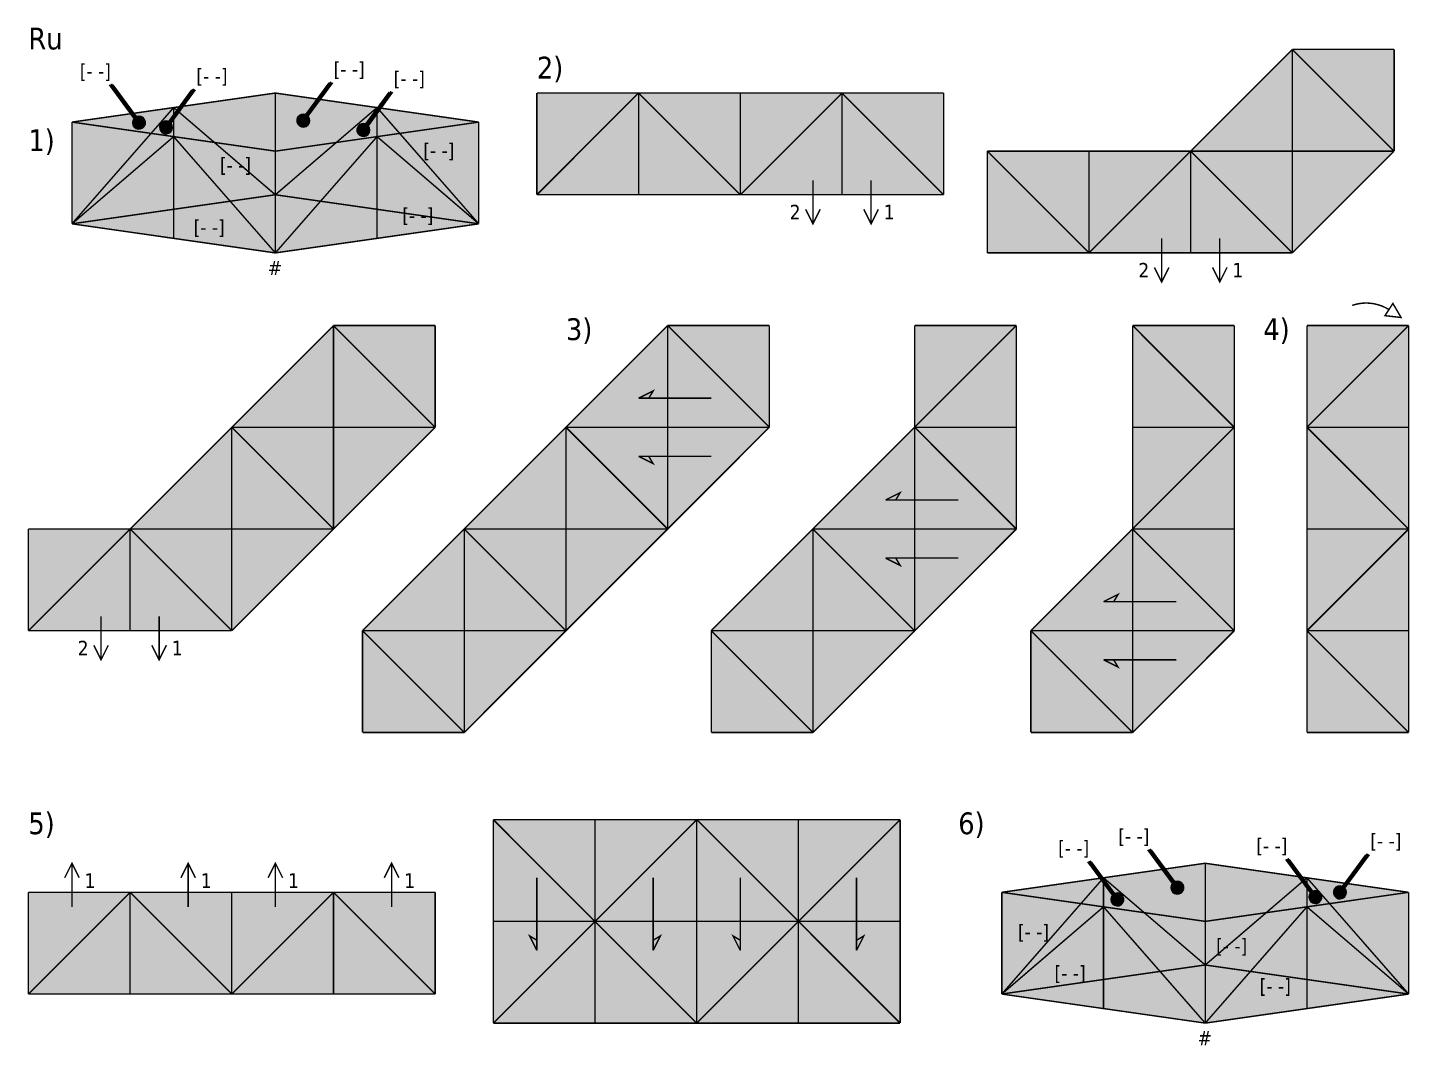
# Model space of a CAD drawing. Header units: inches. Extents: x -12.5 to 77.3, y -38.9 to 8.1.
# Drawn here: x 67.8 to 77.3, y -11.25 to -4.25 of the extents above; entities that cross this region are included whole.
import ezdxf

# ---------------------------------------------------------------- set-up
doc = ezdxf.new("R2010")
doc.units = ezdxf.units.IN
doc.header["$LTSCALE"] = 0.2
doc.header["$MEASUREMENT"] = 0
for name, pattern in [('crease . . . . .', [0.4, 0.2, -0.2]), ('mountain __ . . __ . .', [1.25, 0.5, -0.25, 0, -0.25, 0, -0.25]), ('valley __ __ __', [0.75, 0.5, -0.25])]:
    doc.linetypes.add(name, pattern=pattern)
for name, color, linetype in [('arrow-back', 250, 'Continuous'), ('callout', 254, 'Continuous'), ('edge', 7, 'Continuous'), ('face-1', 151, 'Continuous'), ('face-2', 91, 'Continuous'), ('face-3', 11, 'Continuous'), ('hinge', 250, 'crease . . . . .'), ('mountain', 12, 'mountain __ . . __ . .'), ('valley', 143, 'valley __ __ __'), ('z-labels', 94, 'Continuous'), ('z-pats', 251, 'Continuous')]:
    doc.layers.add(name, color=color, linetype=linetype)
doc.styles.add('labels', font='')
doc.styles.get('labels').set_extended_font_data('Tahoma')

msp = doc.modelspace()

# ---------------------------------------------------------------- linework, layer by layer
for p, q in [((68.527163, -4.87416), (68.3583, -4.64432)), ((68.54328, -4.862319), (68.383118, -4.64432)), ((69.7099, -4.848073), (69.870062, -4.630074)), ((69.726018, -4.859915), (69.89488, -4.630074)), ((68.765707, -4.895448), (68.925869, -4.67745)), ((68.781825, -4.90729), (68.950687, -4.67745)), ((70.123854, -4.91288), (70.284016, -4.694881)), ((70.139972, -4.924721), (70.308834, -4.694881)), ((75.674856, -10.138398), (75.505994, -9.908558)), ((75.690974, -10.126557), (75.530812, -9.908558)), ((76.624516, -10.203332), (76.455653, -9.973492)), ((76.640633, -10.191491), (76.480471, -9.973492)), ((76.844839, -10.159024), (77.005001, -9.941025)), ((76.860956, -10.170865), (77.029819, -9.941025)), ((75.260902, -10.219566), (75.09204, -9.989725)), ((75.27702, -10.207724), (75.116858, -9.989725))]:
    msp.add_line(p, q)
at = {"const_width": 0.01}
for points in [[(73.2, -5.3), (73.2, -5.6)], [(73.6, -5.3), (73.6, -5.6)], [(73.15, -5.5), (73.15, -5.5), (73.2, -5.6), (73.25, -5.5)], [(73.55, -5.5), (73.55, -5.5), (73.6, -5.6), (73.65, -5.5)], [(75.6, -5.7), (75.6, -6)], [(76, -5.7), (76, -6)], [(75.55, -5.9), (75.55, -5.9), (75.6, -6), (75.65, -5.9)], [(75.95, -5.9), (75.95, -5.9), (76, -6), (76.05, -5.9)], [(68.3, -8.3), (68.3, -8.6)], [(68.7, -8.3), (68.7, -8.6)], [(68.25, -8.5), (68.25, -8.5), (68.3, -8.6), (68.35, -8.5)], [(68.65, -8.5), (68.65, -8.5), (68.7, -8.6), (68.75, -8.5)], [(68.15, -10.1), (68.15, -10.1), (68.1, -10), (68.05, -10.1)], [(68.1, -10.3), (68.1, -10)], [(68.95, -10.1), (68.95, -10.1), (68.9, -10), (68.85, -10.1)], [(68.9, -10.3), (68.9, -10)], [(69.55, -10.1), (69.55, -10.1), (69.5, -10), (69.45, -10.1)], [(69.5, -10.3), (69.5, -10)], [(70.35, -10.1), (70.35, -10.1), (70.3, -10), (70.25, -10.1)], [(70.3, -10.3), (70.3, -10)]]:
    msp.add_lwpolyline(points, dxfattribs=at)
msp.add_lwpolyline([(76.911664, -6.161141, -0.226312), (77.164368, -6.189976, 0.290796)], format="xyb", dxfattribs=at)
msp.add_lwpolyline([(77.137006, -6.231826), (77.248067, -6.244699), (77.191729, -6.148127)], close=True, dxfattribs=at)
for centre, start, end in [((69.691981, -4.889352), 66.535091, 40.855914), ((68.561199, -4.903598), 139.144086, 113.464909), ((68.747789, -4.936727), 66.535091, 40.855914), ((70.105935, -4.954159), 66.535091, 40.855914), ((75.708892, -10.167835), 139.144086, 113.464909), ((76.82692, -10.200302), 66.535091, 40.855914), ((75.294938, -10.249003), 139.144086, 113.464909), ((76.658552, -10.232769), 139.144086, 113.464909)]:
    msp.add_arc(centre, 0.045, start, end)
at = {"layer": 'arrow-back', "const_width": 0.01}
for points in [[(72.07, -6.8), (72.1, -6.75), (72, -6.8)], [(72.5, -6.8), (72, -6.8)], [(72.5, -7.2), (72, -7.2)], [(72.07, -7.2), (72.1, -7.25), (72, -7.2)], [(73.77, -7.5), (73.8, -7.45), (73.7, -7.5)], [(74.2, -7.5), (73.7, -7.5)], [(74.2, -7.9), (73.7, -7.9)], [(73.77, -7.9), (73.8, -7.95), (73.7, -7.9)], [(75.27, -8.2), (75.3, -8.15), (75.2, -8.2)], [(75.7, -8.2), (75.2, -8.2)], [(75.7, -8.6), (75.2, -8.6)], [(75.27, -8.6), (75.3, -8.65), (75.2, -8.6)], [(71.3, -10.1), (71.3, -10.6)], [(72.1, -10.1), (72.1, -10.6)], [(72.7, -10.1), (72.7, -10.6)], [(73.5, -10.1), (73.5, -10.6)], [(71.3, -10.53), (71.25, -10.5), (71.3, -10.6)], [(72.1, -10.53), (72.15, -10.5), (72.1, -10.6)], [(72.7, -10.53), (72.65, -10.5), (72.7, -10.6)], [(73.5, -10.53), (73.55, -10.5), (73.5, -10.6)]]:
    msp.add_lwpolyline(points, dxfattribs=at)
at = {"layer": 'callout', "const_width": 0.02}
for points in [[(68.367468, -4.639909), (68.561199, -4.903598)], [(69.885712, -4.625663), (69.691981, -4.889352)], [(68.941519, -4.673038), (68.747789, -4.936727)], [(70.299666, -4.690469), (70.105935, -4.954159)], [(75.101208, -9.985314), (75.294938, -10.249003)], [(75.515162, -9.904146), (75.708892, -10.167835)], [(76.464821, -9.96908), (76.658552, -10.232769)], [(77.020651, -9.936613), (76.82692, -10.200302)]]:
    msp.add_lwpolyline(points, dxfattribs=at)
at = {"layer": 'callout', "const_width": 0.04471}
for points in [[(69.691981, -4.866997, 1), (69.691981, -4.911707, 1)], [(68.561199, -4.881243, -1), (68.561199, -4.925953, -1)], [(68.747789, -4.914372, 1), (68.747789, -4.959082, 1)], [(70.105935, -4.931803, 1), (70.105935, -4.976514, 1)], [(75.708892, -10.14548, -1), (75.708892, -10.19019, -1)], [(76.82692, -10.177947, 1), (76.82692, -10.222657, 1)], [(75.294938, -10.226648, -1), (75.294938, -10.271358, -1)], [(76.658552, -10.210414, -1), (76.658552, -10.255124, -1)]]:
    msp.add_lwpolyline(points, format="xyb", close=True, dxfattribs=at)
at = {"layer": 'edge', "const_width": 0.01}
for points in [[(75.8, -5.1), (76.5, -4.4)], [(76.5, -4.4), (77.2, -4.4)], [(77.2, -4.4), (77.2, -5.1)], [(68.8, -4.8), (69.5, -4.7)], [(69.5, -4.7), (70.2, -4.8)], [(71.3, -5.4), (71.3, -4.7)], [(71.3, -4.7), (72, -4.7)], [(72, -4.7), (72.7, -4.7)], [(72.7, -4.7), (73.4, -4.7)], [(73.4, -4.7), (74.1, -5.4)], [(73.4, -4.7), (74.1, -4.7)], [(74.1, -4.7), (74.1, -5.4)], [(68.1, -4.9), (68.8, -4.8)], [(70.2, -4.8), (70.9, -4.9)], [(68.1, -5.6), (68.1, -4.9)], [(68.1, -4.9), (68.8, -5)], [(70.2, -5), (70.9, -4.9)], [(70.9, -4.9), (70.9, -5.6)], [(68.8, -5), (69.5, -5.1)], [(69.5, -5.1), (70.2, -5)], [(74.4, -5.1), (75.1, -5.1)], [(74.4, -5.1), (74.4, -5.8)], [(75.1, -5.1), (75.8, -5.1)], [(75.8, -5.1), (76.5, -5.8)], [(76.5, -5.8), (77.2, -5.1)], [(68.8, -5.5), (69.5, -5.4)], [(69.5, -5.4), (70.2, -5.5)], [(71.3, -5.4), (72, -5.4)], [(72, -5.4), (72.7, -5.4)], [(72.7, -5.4), (73.4, -5.4)], [(73.4, -5.4), (74.1, -5.4)], [(68.1, -5.6), (68.8, -5.5)], [(70.2, -5.5), (70.9, -5.6)], [(68.1, -5.6), (68.8, -5.7)], [(70.2, -5.7), (70.9, -5.6)], [(68.8, -5.7), (69.5, -5.8)], [(69.5, -5.8), (70.2, -5.7)], [(74.4, -5.8), (75.1, -5.8)], [(75.1, -5.8), (75.8, -5.8)], [(75.8, -5.8), (76.5, -5.8)], [(69.2, -7), (69.9, -6.3)], [(69.9, -6.3), (70.6, -6.3)], [(70.6, -6.3), (70.6, -7)], [(71.5, -7), (72.2, -6.3)], [(72.2, -6.3), (72.9, -6.3)], [(72.9, -6.3), (72.9, -7)], [(74.6, -6.3), (73.9, -6.3)], [(73.9, -6.3), (73.9, -7)], [(74.6, -7), (74.6, -6.3)], [(75.4, -6.3), (76.1, -6.3)], [(75.4, -7), (75.4, -6.3)], [(76.1, -6.3), (76.1, -7)], [(77.3, -6.3), (76.6, -6.3)], [(76.6, -6.3), (76.6, -7)], [(77.3, -7), (77.3, -6.3)], [(69.2, -7), (68.5, -7.7)], [(69.9, -7.7), (70.6, -7)], [(71.5, -7), (70.8, -7.7)], [(72.2, -7.7), (72.9, -7)], [(73.9, -7), (73.2, -7.7)], [(74.6, -7), (74.6, -7.7)], [(75.4, -7), (75.4, -7.7)], [(76.1, -7.7), (76.1, -7)], [(76.6, -7.7), (76.6, -7)], [(77.3, -7), (77.3, -7.7)], [(67.8, -8.4), (67.8, -7.7)], [(67.8, -7.7), (68.5, -7.7)], [(68.5, -7.7), (69.2, -8.4)], [(69.2, -8.4), (69.9, -7.7)], [(70.8, -7.7), (70.1, -8.4)], [(71.5, -8.4), (72.2, -7.7)], [(73.2, -7.7), (72.5, -8.4)], [(73.9, -8.4), (74.6, -7.7)], [(75.4, -7.7), (74.7, -8.4)], [(76.1, -7.7), (76.1, -8.4)], [(76.6, -7.7), (76.6, -8.4)], [(77.3, -7.7), (77.3, -8.4)], [(67.8, -8.4), (68.5, -8.4)], [(68.5, -8.4), (69.2, -8.4)], [(70.1, -8.4), (70.1, -9.1)], [(70.8, -9.1), (71.5, -8.4)], [(72.5, -8.4), (72.5, -9.1)], [(73.2, -9.1), (73.9, -8.4)], [(74.7, -8.4), (74.7, -9.1)], [(75.4, -9.1), (76.1, -8.4)], [(76.6, -8.4), (76.6, -9.1)], [(77.3, -8.4), (77.3, -9.1)], [(70.1, -9.1), (70.8, -9.1)], [(72.5, -9.1), (73.2, -9.1)], [(74.7, -9.1), (75.4, -9.1)], [(76.6, -9.1), (77.3, -9.1)], [(71.7, -9.7), (71, -9.7)], [(71, -10.4), (71, -9.7)], [(72.4, -9.7), (71.7, -9.7)], [(73.1, -9.7), (72.4, -9.7)], [(73.1, -9.7), (73.8, -9.7)], [(73.8, -9.7), (73.8, -10.4)], [(75.2, -10.1), (75.9, -10)], [(75.9, -10), (76.6, -10.1)], [(74.5, -10.2), (75.2, -10.1)], [(76.6, -10.1), (77.3, -10.2)], [(68.5, -10.2), (67.8, -10.2)], [(67.8, -10.2), (67.8, -10.9)], [(69.2, -10.2), (68.5, -10.2)], [(69.2, -10.2), (69.9, -10.2)], [(70.6, -10.2), (69.9, -10.2)], [(70.6, -10.9), (70.6, -10.2)], [(74.5, -10.9), (74.5, -10.2)], [(74.5, -10.2), (75.2, -10.3)], [(76.6, -10.3), (77.3, -10.2)], [(77.3, -10.2), (77.3, -10.9)], [(75.2, -10.3), (75.9, -10.4)], [(75.9, -10.4), (76.6, -10.3)], [(71, -10.4), (71, -11.1)], [(71.7, -10.4), (71, -10.4)], [(72.4, -10.4), (71.7, -10.4)], [(72.4, -10.4), (73.1, -10.4)], [(73.8, -10.4), (73.1, -10.4)], [(73.8, -11.1), (73.8, -10.4)], [(75.2, -10.8), (75.9, -10.7)], [(75.9, -10.7), (76.6, -10.8)], [(74.5, -10.9), (75.2, -10.8)], [(76.6, -10.8), (77.3, -10.9)], [(68.5, -10.9), (67.8, -10.9)], [(69.2, -10.9), (68.5, -10.9)], [(69.9, -10.9), (69.2, -10.9)], [(69.9, -10.9), (70.6, -10.9)], [(74.5, -10.9), (75.2, -11)], [(76.6, -11), (77.3, -10.9)], [(75.2, -11), (75.9, -11.1)], [(75.9, -11.1), (76.6, -11)], [(71.7, -11.1), (71, -11.1)], [(72.4, -11.1), (71.7, -11.1)], [(73.1, -11.1), (72.4, -11.1)], [(73.1, -11.1), (73.8, -11.1)]]:
    msp.add_lwpolyline(points, dxfattribs=at)
at = {"layer": 'face-1'}
for points in [[(76.5, -4.4), (77.2, -5.1), (77.2, -4.4)], [(72, -4.7), (71.3, -4.7), (72, -4.7), (71.3, -5.4)], [(71.3, -5.4), (72, -4.7), (72, -5.4)], [(72.7, -5.4), (72, -5.4), (72, -4.7)], [(72, -4.7), (72.7, -5.4), (72.7, -4.7)], [(73.4, -4.7), (72.7, -4.7), (73.4, -4.7), (72.7, -5.4)], [(72.7, -5.4), (73.4, -4.7), (73.4, -5.4)], [(74.1, -5.4), (73.4, -5.4), (73.4, -4.7)], [(73.4, -4.7), (74.1, -5.4), (74.1, -4.7)], [(68.8, -5), (68.1, -4.9), (68.8, -5), (68.1, -5.6)], [(70.2, -5), (70.9, -5.6), (70.9, -4.9)], [(68.1, -5.6), (68.8, -5), (68.8, -5.7)], [(69.5, -5.8), (68.8, -5.7), (68.8, -5)], [(68.8, -5), (69.5, -5.8), (69.5, -5.1)], [(70.2, -5), (69.5, -5.1), (70.2, -5), (69.5, -5.8)], [(69.5, -5.8), (70.2, -5), (70.2, -5.7)], [(70.9, -5.6), (70.2, -5.7), (70.2, -5)], [(75.1, -5.8), (74.4, -5.8), (75.1, -5.8), (74.4, -5.1)], [(74.4, -5.1), (75.1, -5.8), (75.1, -5.1)], [(75.8, -5.1), (75.1, -5.1), (75.1, -5.8)], [(75.1, -5.8), (75.8, -5.1), (75.8, -5.8)], [(76.5, -5.8), (75.8, -5.8), (76.5, -5.8), (75.8, -5.1)], [(69.9, -6.3), (70.6, -7), (70.6, -6.3)], [(72.2, -6.3), (72.9, -7), (72.9, -6.3)], [(74.6, -6.3), (73.9, -7), (73.9, -6.3)], [(75.4, -6.3), (76.1, -7), (76.1, -6.3)], [(77.3, -6.3), (76.6, -7), (76.6, -6.3)], [(68.5, -7.7), (67.8, -7.7), (68.5, -7.7), (67.8, -8.4)], [(67.8, -8.4), (68.5, -7.7), (68.5, -8.4)], [(69.2, -8.4), (68.5, -8.4), (68.5, -7.7)], [(70.8, -9.1), (70.1, -9.1), (70.8, -9.1), (70.1, -8.4)], [(73.2, -9.1), (72.5, -9.1), (73.2, -9.1), (72.5, -8.4)], [(75.4, -9.1), (74.7, -9.1), (75.4, -9.1), (74.7, -8.4)], [(77.3, -9.1), (76.6, -9.1), (77.3, -9.1), (76.6, -8.4)], [(67.8, -10.9), (67.8, -10.2), (67.8, -10.9), (68.5, -10.2)], [(70.6, -10.9), (69.9, -10.2), (70.6, -10.2)]]:
    msp.add_solid(points, dxfattribs=at)
at = {"layer": 'face-2'}
for points in [[(68.8, -4.8), (69.5, -5.4), (69.5, -4.7)], [(70.2, -4.8), (69.5, -4.7), (70.2, -4.8), (69.5, -5.4)], [(68.8, -4.8), (68.1, -4.9), (68.8, -4.8), (68.1, -5.6)], [(68.1, -5.6), (68.8, -4.8), (68.8, -5.5)], [(69.5, -5.4), (68.8, -5.5), (68.8, -4.8)], [(69.5, -5.4), (70.2, -4.8), (70.2, -5.5)], [(70.9, -5.6), (70.2, -5.5), (70.2, -4.8)], [(70.2, -4.8), (70.9, -5.6), (70.9, -4.9)], [(71, -9.7), (71, -10.4), (71, -9.7), (71.7, -10.4)], [(71.7, -10.4), (71, -9.7), (71.7, -9.7)], [(72.4, -9.7), (71.7, -10.4), (72.4, -10.4)], [(71.7, -10.4), (71.7, -9.7), (72.4, -9.7)], [(73.1, -10.4), (72.4, -9.7), (73.1, -9.7)], [(72.4, -9.7), (72.4, -10.4), (73.1, -10.4)], [(73.8, -9.7), (73.1, -10.4), (73.8, -10.4)], [(73.1, -10.4), (73.8, -9.7), (73.1, -9.7)], [(75.2, -10.3), (74.5, -10.2), (75.2, -10.3), (74.5, -10.9)], [(76.6, -10.3), (77.3, -10.9), (77.3, -10.2)], [(74.5, -10.9), (75.2, -10.3), (75.2, -11)], [(75.9, -11.1), (75.2, -11), (75.2, -10.3)], [(75.2, -10.3), (75.9, -11.1), (75.9, -10.4)], [(76.6, -10.3), (75.9, -10.4), (76.6, -10.3), (75.9, -11.1)], [(75.9, -11.1), (76.6, -10.3), (76.6, -11)], [(77.3, -10.9), (76.6, -11), (76.6, -10.3)], [(71, -11.1), (71, -10.4), (71, -11.1), (71.7, -10.4)], [(71.7, -10.4), (71, -11.1), (71.7, -11.1)], [(72.4, -11.1), (71.7, -10.4), (72.4, -10.4)], [(71.7, -10.4), (71.7, -11.1), (72.4, -11.1)], [(73.1, -10.4), (72.4, -11.1), (73.1, -11.1)], [(72.4, -11.1), (72.4, -10.4), (73.1, -10.4)], [(73.8, -11.1), (73.1, -10.4), (73.8, -10.4)], [(73.1, -10.4), (73.8, -11.1), (73.1, -11.1)]]:
    msp.add_solid(points, dxfattribs=at)
at = {"layer": 'face-3'}
for points in [[(75.8, -5.1), (76.5, -4.4), (76.5, -5.1)], [(77.2, -5.1), (76.5, -5.1), (76.5, -4.4)], [(75.8, -5.1), (76.5, -5.8), (76.5, -5.1)], [(77.2, -5.1), (76.5, -5.1), (76.5, -5.8)], [(69.2, -7), (69.9, -6.3), (69.9, -7)], [(70.6, -7), (69.9, -7), (69.9, -6.3)], [(71.5, -7), (72.2, -6.3), (72.2, -7)], [(72.9, -7), (72.2, -7), (72.2, -6.3)], [(73.9, -7), (74.6, -6.3), (74.6, -7)], [(76.1, -7), (75.4, -6.3), (75.4, -7)], [(76.6, -7), (77.3, -6.3), (77.3, -7)], [(68.5, -7.7), (69.2, -7.7), (69.2, -7)], [(69.2, -7), (69.9, -7.7), (69.9, -7)], [(69.2, -7), (69.2, -7.7), (69.9, -7.7)], [(70.6, -7), (69.9, -7), (69.9, -7.7)], [(70.8, -7.7), (71.5, -7.7), (71.5, -7)], [(71.5, -7), (72.2, -7.7), (72.2, -7)], [(71.5, -7), (71.5, -7.7), (72.2, -7.7)], [(72.9, -7), (72.2, -7), (72.2, -7.7)], [(73.2, -7.7), (73.9, -7.7), (73.9, -7)], [(73.9, -7), (74.6, -7.7), (74.6, -7)], [(73.9, -7), (73.9, -7.7), (74.6, -7.7)], [(76.1, -7), (75.4, -7.7), (75.4, -7)], [(75.4, -7.7), (76.1, -7.7), (76.1, -7)], [(76.6, -7), (77.3, -7.7), (77.3, -7)], [(77.3, -7.7), (76.6, -7.7), (76.6, -7)], [(68.5, -7.7), (69.2, -8.4), (69.2, -7.7)], [(69.9, -7.7), (69.2, -7.7), (69.9, -7.7), (69.2, -8.4)], [(70.1, -8.4), (70.8, -8.4), (70.8, -7.7)], [(70.8, -7.7), (71.5, -8.4), (71.5, -7.7)], [(70.8, -7.7), (70.8, -8.4), (71.5, -8.4)], [(72.2, -7.7), (71.5, -7.7), (72.2, -7.7), (71.5, -8.4)], [(72.5, -8.4), (73.2, -8.4), (73.2, -7.7)], [(73.2, -7.7), (73.9, -8.4), (73.9, -7.7)], [(73.2, -7.7), (73.2, -8.4), (73.9, -8.4)], [(74.6, -7.7), (73.9, -7.7), (74.6, -7.7), (73.9, -8.4)], [(74.7, -8.4), (75.4, -8.4), (75.4, -7.7)], [(75.4, -7.7), (76.1, -8.4), (76.1, -7.7)], [(75.4, -7.7), (75.4, -8.4), (76.1, -8.4)], [(77.3, -7.7), (76.6, -8.4), (76.6, -7.7)], [(76.6, -8.4), (77.3, -8.4), (77.3, -7.7)], [(70.1, -8.4), (70.8, -9.1), (70.8, -8.4)], [(71.5, -8.4), (70.8, -8.4), (70.8, -9.1)], [(72.5, -8.4), (73.2, -9.1), (73.2, -8.4)], [(73.9, -8.4), (73.2, -8.4), (73.2, -9.1)], [(74.7, -8.4), (75.4, -9.1), (75.4, -8.4)], [(76.1, -8.4), (75.4, -8.4), (75.4, -9.1)], [(76.6, -8.4), (77.3, -9.1), (77.3, -8.4)], [(75.2, -10.1), (75.9, -10.7), (75.9, -10)], [(76.6, -10.1), (75.9, -10), (76.6, -10.1), (75.9, -10.7)], [(75.2, -10.1), (74.5, -10.2), (75.2, -10.1), (74.5, -10.9)], [(74.5, -10.9), (75.2, -10.1), (75.2, -10.8)], [(75.9, -10.7), (75.2, -10.8), (75.2, -10.1)], [(75.9, -10.7), (76.6, -10.1), (76.6, -10.8)], [(77.3, -10.9), (76.6, -10.8), (76.6, -10.1)], [(76.6, -10.1), (77.3, -10.9), (77.3, -10.2)], [(68.5, -10.2), (67.8, -10.9), (68.5, -10.9)], [(69.2, -10.9), (68.5, -10.2), (69.2, -10.2)], [(68.5, -10.2), (68.5, -10.9), (69.2, -10.9)], [(69.9, -10.2), (69.2, -10.9), (69.9, -10.9)], [(69.2, -10.9), (69.2, -10.2), (69.9, -10.2)], [(69.9, -10.2), (70.6, -10.9), (69.9, -10.9)]]:
    msp.add_solid(points, dxfattribs=at)
at = {"layer": 'hinge', "const_width": 0.01}
for points in [[(76.5, -5.1), (76.5, -4.4)], [(76.5, -4.4), (77.2, -5.1)], [(71.3, -5.4), (72, -4.7)], [(72, -4.7), (72.7, -5.4)], [(72, -5.4), (72, -4.7)], [(72.7, -5.4), (73.4, -4.7)], [(72.7, -4.7), (72.7, -5.4)], [(73.4, -5.4), (73.4, -4.7)], [(68.1, -5.6), (68.8, -4.8)], [(68.8, -4.8), (69.5, -5.4)], [(68.8, -5.5), (68.8, -4.8)], [(69.5, -5.4), (70.2, -4.8)], [(70.2, -4.8), (70.9, -5.6)], [(70.2, -5.5), (70.2, -4.8)], [(68.1, -5.6), (68.8, -5)], [(68.8, -5), (69.5, -5.8)], [(68.8, -5.7), (68.8, -5)], [(69.5, -5.8), (70.2, -5)], [(70.2, -5), (70.9, -5.6)], [(70.2, -5.7), (70.2, -5)], [(74.4, -5.1), (75.1, -5.8)], [(75.1, -5.8), (75.8, -5.1)], [(75.1, -5.1), (75.1, -5.8)], [(75.8, -5.8), (75.8, -5.1)], [(75.8, -5.1), (76.5, -5.1)], [(76.5, -5.1), (76.5, -5.8)], [(76.5, -5.1), (77.2, -5.1)], [(69.9, -7), (69.9, -6.3)], [(69.9, -6.3), (70.6, -7)], [(72.2, -6.3), (72.9, -7)], [(73.9, -7), (74.6, -6.3)], [(76.1, -7), (75.4, -6.3)], [(76.6, -7), (77.3, -6.3)], [(69.2, -7), (69.9, -7)], [(69.2, -7.7), (69.2, -7)], [(69.2, -7), (69.9, -7.7)], [(69.9, -7), (69.9, -7.7)], [(69.9, -7), (70.6, -7)], [(71.5, -7), (72.2, -7)], [(71.5, -7.7), (71.5, -7)], [(71.5, -7), (72.2, -7.7)], [(72.2, -7), (72.9, -7)], [(73.9, -7), (74.6, -7)], [(73.9, -7), (74.6, -7.7)], [(76.1, -7), (75.4, -7)], [(76.1, -7), (75.4, -7.7)], [(76.6, -7), (77.3, -7)], [(76.6, -7), (77.3, -7.7)], [(67.8, -8.4), (68.5, -7.7)], [(68.5, -8.4), (68.5, -7.7)], [(68.5, -7.7), (69.2, -7.7)], [(69.2, -7.7), (69.2, -8.4)], [(69.2, -7.7), (69.9, -7.7)], [(70.8, -7.7), (71.5, -7.7)], [(70.8, -7.7), (70.8, -8.4)], [(71.5, -8.4), (70.8, -7.7)], [(71.5, -7.7), (71.5, -8.4)], [(71.5, -7.7), (72.2, -7.7)], [(73.2, -7.7), (73.9, -7.7)], [(73.2, -7.7), (73.2, -8.4)], [(73.9, -8.4), (73.2, -7.7)], [(73.9, -7.7), (74.6, -7.7)], [(75.4, -7.7), (76.1, -7.7)], [(76.1, -8.4), (75.4, -7.7)], [(77.3, -7.7), (76.6, -7.7)], [(77.3, -7.7), (76.6, -8.4)], [(70.1, -8.4), (70.8, -9.1)], [(70.8, -8.4), (70.1, -8.4)], [(70.8, -8.4), (70.8, -9.1)], [(70.8, -8.4), (71.5, -8.4)], [(72.5, -8.4), (73.2, -9.1)], [(73.2, -8.4), (72.5, -8.4)], [(73.2, -8.4), (73.2, -9.1)], [(73.2, -8.4), (73.9, -8.4)], [(74.7, -8.4), (75.4, -9.1)], [(75.4, -8.4), (74.7, -8.4)], [(75.4, -8.4), (76.1, -8.4)], [(76.6, -8.4), (77.3, -9.1)], [(77.3, -8.4), (76.6, -8.4)], [(71.7, -10.4), (71, -9.7)], [(71.7, -9.7), (71.7, -10.4)], [(72.4, -9.7), (71.7, -10.4)], [(72.4, -9.7), (72.4, -10.4)], [(73.1, -10.4), (72.4, -9.7)], [(73.1, -10.4), (73.1, -9.7)], [(73.1, -10.4), (73.8, -9.7)], [(74.5, -10.9), (75.2, -10.1)], [(75.2, -10.1), (75.9, -10.7)], [(75.2, -10.8), (75.2, -10.1)], [(75.9, -10.7), (76.6, -10.1)], [(76.6, -10.1), (77.3, -10.9)], [(76.6, -10.8), (76.6, -10.1)], [(68.5, -10.2), (67.8, -10.9)], [(68.5, -10.9), (68.5, -10.2)], [(69.2, -10.9), (68.5, -10.2)], [(69.2, -10.9), (69.2, -10.2)], [(69.9, -10.2), (69.2, -10.9)], [(69.9, -10.2), (69.9, -10.9)], [(69.9, -10.2), (70.6, -10.9)], [(74.5, -10.9), (75.2, -10.3)], [(75.2, -10.3), (75.9, -11.1)], [(75.2, -11), (75.2, -10.3)], [(75.9, -11.1), (76.6, -10.3)], [(76.6, -10.3), (77.3, -10.9)], [(76.6, -11), (76.6, -10.3)], [(71.7, -10.4), (71, -11.1)], [(71.7, -11.1), (71.7, -10.4)], [(72.4, -11.1), (71.7, -10.4)], [(72.4, -11.1), (72.4, -10.4)], [(73.1, -10.4), (72.4, -11.1)], [(73.1, -10.4), (73.1, -11.1)], [(73.1, -10.4), (73.8, -11.1)]]:
    msp.add_lwpolyline(points, dxfattribs=at)
at = {"layer": 'mountain', "const_width": 0.01}
for points in [[(69.5, -5.1), (69.5, -5.8)], [(72.2, -7), (72.2, -6.3)], [(72.2, -7), (72.2, -7.7)], [(73.9, -7.7), (73.9, -7)], [(73.9, -7.7), (73.9, -8.4)], [(75.4, -7.7), (75.4, -8.4)], [(75.4, -8.4), (75.4, -9.1)], [(75.9, -10.4), (75.9, -11.1)]]:
    msp.add_lwpolyline(points, dxfattribs=at)
at = {"layer": 'valley', "const_width": 0.01}
for points in [[(69.5, -4.7), (69.5, -5.4)], [(75.9, -10), (75.9, -10.7)]]:
    msp.add_lwpolyline(points, dxfattribs=at)

# ---------------------------------------------------------------- texts
at = {"style": 'labels'}
for s, height, p in [('Ru', 0.15, (67.8, -4.4)), ('2', 0.1, (73.039468, -5.569179)), ('1', 0.1, (73.686806, -5.569179)), ('#', 0.1, (69.447963, -5.953122)), ('2', 0.1, (75.439468, -5.969179)), ('1', 0.1, (76.086806, -5.969179)), ('2', 0.1, (68.139468, -8.569179)), ('1', 0.1, (68.786806, -8.569179)), ('1', 0.1, (68.186806, -10.169179)), ('1', 0.1, (68.986806, -10.169179)), ('1', 0.1, (69.586806, -10.169179)), ('1', 0.1, (70.386806, -10.169179)), ('#', 0.1, (75.847963, -11.253122))]:
    msp.add_text(s, height=height, dxfattribs=at).set_placement(p)
at = {"layer": 'z-labels', "style": 'labels'}
for s, p in [('2)', (71.3, -4.6)), ('1)', (67.8, -5.1)), ('3)', (71.5, -6.4)), ('4)', (76.3, -6.4)), ('5)', (67.8, -9.8)), ('6)', (74.2, -9.8))]:
    msp.add_text(s, height=0.15, dxfattribs=at).set_placement(p)
at = {"layer": 'z-pats', "style": 'labels'}
for p in [(68.153453, -4.599201), (68.956272, -4.632331), (69.900465, -4.584955), (70.314419, -4.649762), (70.518044, -5.145109), (69.118044, -5.245109), (70.372934, -5.590978), (68.936847, -5.672934), (75.301147, -9.863439), (77.035404, -9.895906), (74.887193, -9.944606), (76.250806, -9.928373), (74.610772, -10.52123), (75.974385, -10.618631), (74.862391, -10.805316), (76.274704, -10.8946)]:
    msp.add_text('[- -]', height=0.1, dxfattribs=at).set_placement(p)

doc.saveas('drawing.dxf')
